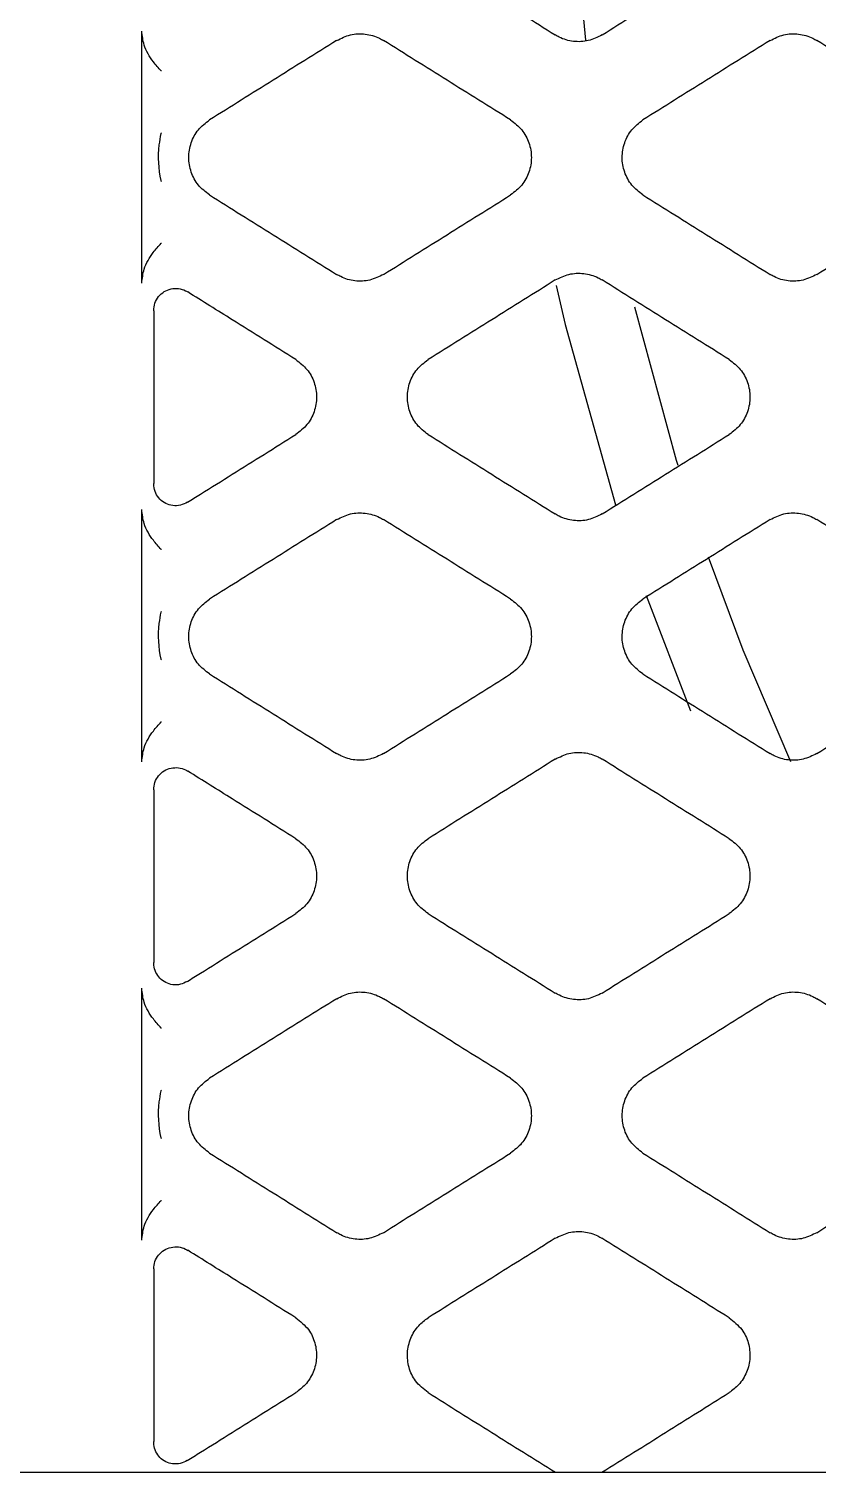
# Model space of a CAD drawing. Header units: millimetres. Extents: x 11355 to 11505, y 8083 to 8171.
# Drawn here: x 11359.537 to 11360.263, y 8087.77 to 8089.099 of the extents above; entities that cross this region are included whole.
import ezdxf

# ---------------------------------------------------------------- set-up
doc = ezdxf.new("R2010")
doc.units = ezdxf.units.MM
doc.layers.add('UPS', color=7, linetype='Continuous')

# ---------------------------------------------------------------- blocks, each defined once
blk = doc.blocks.new('UPS - 2.2kVA (APC SRT2200RMXLI-NC)')
at = {"linetype": 'Continuous'}
for p, q in [((2314.8417, 1374.5362), (2314.8417, 1374.7684)), ((2314.8527, 1374.5108), (2314.8527, 1374.3518)), ((2314.8417, 1374.0954), (2314.8417, 1374.3276)), ((2315.3066, 1374.2485), (2315.3475, 1374.1424)), ((2314.8527, 1374.0695), (2314.8527, 1373.9105)), ((2314.8417, 1373.6546), (2314.8417, 1373.8867)), ((2314.8527, 1373.6282), (2314.8527, 1373.4693)), ((2314.4138, 1373.4411), (2327.7323, 1373.4411))]:
    blk.add_line(p, q, dxfattribs=at)
at = {"linetype": 'Continuous', "flags": 128}
for points in [[(2315.251, 1374.7599), (2315.2361, 1374.918), (2315.2331, 1374.9854)], [(2315.2237, 1374.534), (2315.2321, 1374.498), (2315.2784, 1374.3319)], [(2315.3362, 1374.3681), (2315.3347, 1374.3728), (2315.2961, 1374.5142)], [(2315.4399, 1374.0952), (2315.3961, 1374.1981), (2315.364, 1374.2838)]]:
    blk.add_lwpolyline(points, dxfattribs=at)
at = {"linetype": 'Continuous'}
for points, knots in [([(2315.1056, 1374.8381), (2315.1154, 1374.832), (2315.1349, 1374.8198), (2315.174, 1374.7954), (2315.2033, 1374.7771), (2315.2228, 1374.7648)], [0, 0, 0, 0, 0.2500116, 0.5000231, 1, 1, 1, 1]), ([(2315.266, 1374.7648), (2315.2757, 1374.771), (2315.2953, 1374.7832), (2315.3343, 1374.8076), (2315.3636, 1374.8259), (2315.3832, 1374.8381)], [0, 0, 0, 0, 0.2500116, 0.5000231, 1, 1, 1, 1]), ([(2314.8598, 1374.7316), (2314.8597, 1374.7316), (2314.8584, 1374.733), (2314.8558, 1374.7358), (2314.8498, 1374.7432), (2314.8433, 1374.7538), (2314.8422, 1374.764), (2314.8417, 1374.7684)], [0, 0, 0, 0, 0.0046, 0.137698, 0.27031, 0.689096, 1, 1, 1, 1]), ([(2315.0213, 1374.7597), (2315.0116, 1374.7536), (2314.992, 1374.7414), (2314.953, 1374.717), (2314.9237, 1374.6987), (2314.9041, 1374.6865)], [0, 0, 0, 0, 0.250012, 0.500024, 1, 1, 1, 1]), ([(2315.0213, 1374.7597), (2315.0255, 1374.7617), (2315.0337, 1374.7658), (2315.0478, 1374.7663), (2315.0581, 1374.7634), (2315.0633, 1374.7604), (2315.0645, 1374.7597)], [0, 0, 0, 0, 0.30225, 0.604453, 0.906909, 1, 1, 1, 1]), ([(2315.1817, 1374.6865), (2315.1719, 1374.6926), (2315.1524, 1374.7048), (2315.1133, 1374.7292), (2315.084, 1374.7475), (2315.0645, 1374.7597)], [0, 0, 0, 0, 0.250012, 0.500024, 1, 1, 1, 1]), ([(2315.266, 1374.7648), (2315.2618, 1374.7628), (2315.2536, 1374.7587), (2315.2395, 1374.7582), (2315.2292, 1374.7611), (2315.224, 1374.7641), (2315.2228, 1374.7648)], [0, 0, 0, 0, 0.30226, 0.604473, 0.906935, 1, 1, 1, 1]), ([(2315.4208, 1374.7597), (2315.411, 1374.7536), (2315.3915, 1374.7414), (2315.3524, 1374.717), (2315.3231, 1374.6987), (2315.3036, 1374.6865)], [0, 0, 0, 0, 0.250012, 0.500024, 1, 1, 1, 1]), ([(2315.4208, 1374.7597), (2315.4249, 1374.7617), (2315.4332, 1374.7658), (2315.4472, 1374.7663), (2315.4576, 1374.7634), (2315.4627, 1374.7604), (2315.4639, 1374.7597)], [0, 0, 0, 0, 0.30225, 0.604453, 0.906909, 1, 1, 1, 1]), ([(2315.5811, 1374.6865), (2315.5714, 1374.6926), (2315.5518, 1374.7048), (2315.5128, 1374.7292), (2315.4835, 1374.7475), (2315.4639, 1374.7597)], [0, 0, 0, 0, 0.250012, 0.500024, 1, 1, 1, 1]), ([(2314.8598, 1374.6299), (2314.8597, 1374.6301), (2314.8572, 1374.6411), (2314.8564, 1374.6562), (2314.8589, 1374.6708), (2314.8597, 1374.6745), (2314.8598, 1374.6747)], [0, 0, 0, 0, 0.017457, 0.748306, 0.982544, 1, 1, 1, 1]), ([(2314.9041, 1374.6174), (2314.9005, 1374.6203), (2314.8932, 1374.6259), (2314.8866, 1374.6383), (2314.8842, 1374.652), (2314.8866, 1374.6657), (2314.8932, 1374.678), (2314.9005, 1374.6837), (2314.9041, 1374.6865)], [0, 0, 0, 0, 0.166771, 0.333527, 0.50062, 0.667102, 0.833551, 1, 1, 1, 1]), ([(2315.1817, 1374.6865), (2315.1853, 1374.6836), (2315.1926, 1374.678), (2315.1992, 1374.6656), (2315.2016, 1374.6519), (2315.1992, 1374.6382), (2315.1926, 1374.6259), (2315.1853, 1374.6203), (2315.1817, 1374.6174)], [0, 0, 0, 0, 0.166759, 0.333504, 0.500579, 0.667052, 0.833509, 1, 1, 1, 1]), ([(2315.3036, 1374.6174), (2315.3, 1374.6203), (2315.2927, 1374.6259), (2315.2861, 1374.6383), (2315.2837, 1374.652), (2315.2861, 1374.6657), (2315.2927, 1374.678), (2315.3, 1374.6837), (2315.3036, 1374.6865)], [0, 0, 0, 0, 0.166771, 0.333527, 0.50062, 0.667102, 0.833551, 1, 1, 1, 1]), ([(2314.9041, 1374.6174), (2314.9139, 1374.6113), (2314.9334, 1374.5991), (2314.9725, 1374.5747), (2315.0018, 1374.5564), (2315.0213, 1374.5442)], [0, 0, 0, 0, 0.250018, 0.500036, 1, 1, 1, 1]), ([(2315.0645, 1374.5442), (2315.0742, 1374.5503), (2315.0938, 1374.5625), (2315.1328, 1374.5869), (2315.1621, 1374.6052), (2315.1817, 1374.6174)], [0, 0, 0, 0, 0.250018, 0.500036, 1, 1, 1, 1]), ([(2315.3036, 1374.6174), (2315.3134, 1374.6113), (2315.3329, 1374.5991), (2315.372, 1374.5747), (2315.4013, 1374.5564), (2315.4208, 1374.5442)], [0, 0, 0, 0, 0.250018, 0.500036, 1, 1, 1, 1]), ([(2315.4639, 1374.5442), (2315.4737, 1374.5503), (2315.4932, 1374.5625), (2315.5323, 1374.5869), (2315.5616, 1374.6052), (2315.5811, 1374.6174)], [0, 0, 0, 0, 0.250018, 0.500036, 1, 1, 1, 1]), ([(2314.8417, 1374.5362), (2314.8422, 1374.5406), (2314.8433, 1374.5508), (2314.8498, 1374.5614), (2314.8558, 1374.5688), (2314.8584, 1374.5716), (2314.8597, 1374.573), (2314.8598, 1374.573)], [0, 0, 0, 0, 0.310976, 0.729636, 0.862274, 0.995399, 1, 1, 1, 1]), ([(2315.0645, 1374.5442), (2315.0604, 1374.5422), (2315.0521, 1374.5381), (2315.0381, 1374.5376), (2315.0277, 1374.5405), (2315.0226, 1374.5435), (2315.0213, 1374.5442)], [0, 0, 0, 0, 0.3021915, 0.6043381, 0.9067109, 1, 1, 1, 1]), ([(2315.2228, 1374.5391), (2315.227, 1374.5411), (2315.2352, 1374.5452), (2315.2492, 1374.5457), (2315.2596, 1374.5428), (2315.2647, 1374.5398), (2315.266, 1374.5391)], [0, 0, 0, 0, 0.302168, 0.604292, 0.906654, 1, 1, 1, 1]), ([(2315.4639, 1374.5442), (2315.4598, 1374.5422), (2315.4516, 1374.5381), (2315.4375, 1374.5376), (2315.4272, 1374.5405), (2315.422, 1374.5435), (2315.4208, 1374.5442)], [0, 0, 0, 0, 0.3021915, 0.6043381, 0.9067109, 1, 1, 1, 1]), ([(2314.8527, 1374.5108), (2314.8529, 1374.5131), (2314.8534, 1374.5178), (2314.8569, 1374.524), (2314.8622, 1374.5287), (2314.8686, 1374.5312), (2314.8755, 1374.5315), (2314.8807, 1374.53), (2314.8834, 1374.5285), (2314.8841, 1374.5281)], [0, 0, 0, 0, 0.160647, 0.321433, 0.478919, 0.633559, 0.788235, 0.94572, 1, 1, 1, 1]), ([(2314.9837, 1374.4658), (2314.9739, 1374.4719), (2314.9544, 1374.4841), (2314.9212, 1374.5049), (2314.8977, 1374.5195), (2314.884, 1374.5281)], [0, 0, 0, 0, 0.293941, 0.587882, 1, 1, 1, 1]), ([(2315.2228, 1374.5391), (2315.2131, 1374.5329), (2315.1935, 1374.5207), (2315.1545, 1374.4963), (2315.1252, 1374.478), (2315.1056, 1374.4658)], [0, 0, 0, 0, 0.250017, 0.500035, 1, 1, 1, 1]), ([(2315.3832, 1374.4658), (2315.3734, 1374.4719), (2315.3539, 1374.4841), (2315.3148, 1374.5085), (2315.2855, 1374.5268), (2315.266, 1374.5391)], [0, 0, 0, 0, 0.250017, 0.500035, 1, 1, 1, 1]), ([(2314.9837, 1374.4658), (2314.9873, 1374.463), (2314.9946, 1374.4574), (2315.0012, 1374.445), (2315.0036, 1374.4313), (2315.0012, 1374.4176), (2314.9946, 1374.4052), (2314.9873, 1374.3996), (2314.9837, 1374.3968)], [0, 0, 0, 0, 0.166779, 0.33354, 0.500644, 0.667187, 0.83372, 1, 1, 1, 1]), ([(2315.1056, 1374.3968), (2315.102, 1374.3996), (2315.0947, 1374.4052), (2315.0881, 1374.4177), (2315.0857, 1374.4313), (2315.0881, 1374.445), (2315.0947, 1374.4574), (2315.102, 1374.463), (2315.1056, 1374.4658)], [0, 0, 0, 0, 0.166798, 0.333579, 0.500711, 0.66727, 0.83379, 1, 1, 1, 1]), ([(2315.3832, 1374.4658), (2315.3868, 1374.463), (2315.3941, 1374.4574), (2315.4007, 1374.445), (2315.4031, 1374.4313), (2315.4007, 1374.4176), (2315.3941, 1374.4052), (2315.3868, 1374.3996), (2315.3832, 1374.3968)], [0, 0, 0, 0, 0.166779, 0.33354, 0.500644, 0.667187, 0.83372, 1, 1, 1, 1]), ([(2314.8838, 1374.3344), (2314.8878, 1374.3369), (2314.9016, 1374.3455), (2314.9349, 1374.3663), (2314.9642, 1374.3846), (2314.9837, 1374.3968)], [0, 0, 0, 0, 0.1200241, 0.4133882, 1, 1, 1, 1]), ([(2315.1056, 1374.3968), (2315.1154, 1374.3907), (2315.1349, 1374.3785), (2315.174, 1374.3541), (2315.2033, 1374.3358), (2315.2228, 1374.3236)], [0, 0, 0, 0, 0.250025, 0.50005, 1, 1, 1, 1]), ([(2315.266, 1374.3236), (2315.2757, 1374.3297), (2315.2953, 1374.3419), (2315.3343, 1374.3663), (2315.3636, 1374.3846), (2315.3832, 1374.3968)], [0, 0, 0, 0, 0.250025, 0.50005, 1, 1, 1, 1]), ([(2314.8838, 1374.3344), (2314.8817, 1374.3333), (2314.8775, 1374.3312), (2314.8703, 1374.3309), (2314.8636, 1374.3329), (2314.8581, 1374.337), (2314.8543, 1374.3427), (2314.8528, 1374.3479), (2314.8527, 1374.351), (2314.8527, 1374.3518)], [0, 0, 0, 0, 0.161781, 0.32378, 0.480642, 0.633245, 0.786055, 0.943175, 1, 1, 1, 1]), ([(2314.8598, 1374.2908), (2314.8597, 1374.2908), (2314.8584, 1374.2922), (2314.8558, 1374.295), (2314.8498, 1374.3024), (2314.8433, 1374.313), (2314.8422, 1374.3232), (2314.8417, 1374.3276)], [0, 0, 0, 0, 0.0046, 0.137632, 0.270177, 0.689024, 1, 1, 1, 1]), ([(2315.0213, 1374.3184), (2315.0116, 1374.3123), (2314.992, 1374.3001), (2314.953, 1374.2757), (2314.9237, 1374.2574), (2314.9041, 1374.2452)], [0, 0, 0, 0, 0.250023, 0.500046, 1, 1, 1, 1]), ([(2315.0213, 1374.3184), (2315.0255, 1374.3204), (2315.0337, 1374.3245), (2315.0477, 1374.325), (2315.0581, 1374.3221), (2315.0633, 1374.3191), (2315.0645, 1374.3184)], [0, 0, 0, 0, 0.302018, 0.603993, 0.906199, 1, 1, 1, 1]), ([(2315.1817, 1374.2452), (2315.1719, 1374.2513), (2315.1524, 1374.2635), (2315.1133, 1374.2879), (2315.084, 1374.3062), (2315.0645, 1374.3184)], [0, 0, 0, 0, 0.250023, 0.500046, 1, 1, 1, 1]), ([(2315.266, 1374.3236), (2315.2618, 1374.3215), (2315.2536, 1374.3174), (2315.2396, 1374.3169), (2315.2292, 1374.3198), (2315.2241, 1374.3229), (2315.2228, 1374.3236)], [0, 0, 0, 0, 0.302062, 0.604081, 0.906304, 1, 1, 1, 1]), ([(2315.4208, 1374.3184), (2315.411, 1374.3123), (2315.3915, 1374.3001), (2315.3524, 1374.2757), (2315.3231, 1374.2574), (2315.3036, 1374.2452)], [0, 0, 0, 0, 0.250023, 0.500046, 1, 1, 1, 1]), ([(2315.4208, 1374.3184), (2315.4249, 1374.3204), (2315.4332, 1374.3245), (2315.4472, 1374.325), (2315.4575, 1374.3221), (2315.4627, 1374.3191), (2315.4639, 1374.3184)], [0, 0, 0, 0, 0.302018, 0.603993, 0.906199, 1, 1, 1, 1]), ([(2315.5811, 1374.2452), (2315.5714, 1374.2513), (2315.5518, 1374.2635), (2315.5128, 1374.2879), (2315.4835, 1374.3062), (2315.4639, 1374.3184)], [0, 0, 0, 0, 0.250023, 0.500046, 1, 1, 1, 1]), ([(2314.9041, 1374.1762), (2314.9005, 1374.179), (2314.8932, 1374.1846), (2314.8866, 1374.197), (2314.8842, 1374.2107), (2314.8866, 1374.2244), (2314.8933, 1374.2368), (2314.9005, 1374.2424), (2314.9041, 1374.2452)], [0, 0, 0, 0, 0.166811, 0.333603, 0.50079, 0.667462, 0.83409, 1, 1, 1, 1]), ([(2315.1817, 1374.2452), (2315.1853, 1374.2423), (2315.1926, 1374.2367), (2315.1992, 1374.2243), (2315.2016, 1374.2106), (2315.1992, 1374.1969), (2315.1926, 1374.1846), (2315.1853, 1374.179), (2315.1817, 1374.1762)], [0, 0, 0, 0, 0.166784, 0.333548, 0.500696, 0.667346, 0.833994, 1, 1, 1, 1]), ([(2315.3036, 1374.1762), (2315.3, 1374.179), (2315.2927, 1374.1846), (2315.2861, 1374.197), (2315.2837, 1374.2107), (2315.2861, 1374.2244), (2315.2927, 1374.2368), (2315.3, 1374.2424), (2315.3036, 1374.2452)], [0, 0, 0, 0, 0.166811, 0.333603, 0.50079, 0.667462, 0.83409, 1, 1, 1, 1]), ([(2314.8598, 1374.1891), (2314.8597, 1374.1893), (2314.8572, 1374.2003), (2314.8564, 1374.2154), (2314.8589, 1374.23), (2314.8597, 1374.2336), (2314.8598, 1374.2339)], [0, 0, 0, 0, 0.017468, 0.749214, 0.982534, 1, 1, 1, 1]), ([(2314.9041, 1374.1762), (2314.9139, 1374.1701), (2314.9335, 1374.1579), (2314.9725, 1374.1334), (2315.0018, 1374.1151), (2315.0213, 1374.1029)], [0, 0, 0, 0, 0.250032, 0.500063, 1, 1, 1, 1]), ([(2315.0645, 1374.1029), (2315.0742, 1374.109), (2315.0938, 1374.1212), (2315.1328, 1374.1456), (2315.1621, 1374.164), (2315.1817, 1374.1762)], [0, 0, 0, 0, 0.2500317, 0.5000634, 1, 1, 1, 1]), ([(2315.3036, 1374.1762), (2315.3134, 1374.1701), (2315.3329, 1374.1579), (2315.372, 1374.1334), (2315.4013, 1374.1151), (2315.4208, 1374.1029)], [0, 0, 0, 0, 0.250032, 0.500063, 1, 1, 1, 1]), ([(2315.4639, 1374.1029), (2315.4737, 1374.109), (2315.4932, 1374.1212), (2315.5323, 1374.1456), (2315.5616, 1374.164), (2315.5811, 1374.1762)], [0, 0, 0, 0, 0.250032, 0.500063, 1, 1, 1, 1]), ([(2314.8417, 1374.0954), (2314.8422, 1374.0998), (2314.8433, 1374.11), (2314.8498, 1374.1206), (2314.8558, 1374.128), (2314.8584, 1374.1307), (2314.8597, 1374.1321), (2314.8598, 1374.1322)], [0, 0, 0, 0, 0.311078, 0.729816, 0.862365, 0.9954, 1, 1, 1, 1]), ([(2315.0645, 1374.1029), (2315.0604, 1374.1009), (2315.0521, 1374.0968), (2315.0381, 1374.0963), (2315.0278, 1374.0992), (2315.0226, 1374.1022), (2315.0213, 1374.1029)], [0, 0, 0, 0, 0.301855, 0.603671, 0.905682, 1, 1, 1, 1]), ([(2315.2228, 1374.0978), (2315.227, 1374.0998), (2315.2352, 1374.1039), (2315.2492, 1374.1044), (2315.2596, 1374.1015), (2315.2647, 1374.0985), (2315.266, 1374.0978)], [0, 0, 0, 0, 0.301781, 0.603523, 0.905512, 1, 1, 1, 1]), ([(2315.4639, 1374.1029), (2315.4598, 1374.1009), (2315.4516, 1374.0968), (2315.4376, 1374.0963), (2315.4272, 1374.0992), (2315.422, 1374.1022), (2315.4208, 1374.1029)], [0, 0, 0, 0, 0.301855, 0.603671, 0.905682, 1, 1, 1, 1]), ([(2314.8527, 1374.0695), (2314.8529, 1374.0718), (2314.8534, 1374.0765), (2314.8569, 1374.0826), (2314.8621, 1374.0873), (2314.8686, 1374.0898), (2314.8755, 1374.0902), (2314.8808, 1374.0887), (2314.8835, 1374.0871), (2314.8842, 1374.0867)], [0, 0, 0, 0, 0.159411, 0.318932, 0.475874, 0.63086, 0.786337, 0.9445, 1, 1, 1, 1]), ([(2315.2228, 1374.0978), (2315.2131, 1374.0916), (2315.1935, 1374.0794), (2315.1545, 1374.055), (2315.1252, 1374.0367), (2315.1056, 1374.0245)], [0, 0, 0, 0, 0.250029, 0.500058, 1, 1, 1, 1]), ([(2315.3832, 1374.0245), (2315.3734, 1374.0306), (2315.3539, 1374.0428), (2315.3148, 1374.0672), (2315.2855, 1374.0855), (2315.266, 1374.0978)], [0, 0, 0, 0, 0.250029, 0.500058, 1, 1, 1, 1]), ([(2314.9837, 1374.0245), (2314.9739, 1374.0306), (2314.9544, 1374.0428), (2314.9212, 1374.0636), (2314.8978, 1374.0782), (2314.8841, 1374.0867)], [0, 0, 0, 0, 0.294265, 0.588529, 1, 1, 1, 1]), ([(2314.9837, 1374.0245), (2314.9873, 1374.0217), (2314.9946, 1374.0161), (2315.0012, 1374.0037), (2315.0036, 1373.99), (2315.0012, 1373.9763), (2314.9946, 1373.9639), (2314.9873, 1373.9583), (2314.9837, 1373.9555)], [0, 0, 0, 0, 0.166752, 0.333481, 0.500689, 0.667481, 0.834281, 1, 1, 1, 1]), ([(2315.1056, 1373.9555), (2315.102, 1373.9583), (2315.0947, 1373.964), (2315.0881, 1373.9764), (2315.0857, 1373.9901), (2315.0881, 1374.0038), (2315.0947, 1374.0161), (2315.102, 1374.0217), (2315.1056, 1374.0245)], [0, 0, 0, 0, 0.166786, 0.333549, 0.500809, 0.667629, 0.834405, 1, 1, 1, 1]), ([(2315.3832, 1374.0245), (2315.3868, 1374.0217), (2315.3941, 1374.0161), (2315.4007, 1374.0037), (2315.4031, 1373.99), (2315.4007, 1373.9763), (2315.394, 1373.9639), (2315.3868, 1373.9583), (2315.3832, 1373.9555)], [0, 0, 0, 0, 0.166752, 0.333481, 0.500689, 0.667481, 0.834281, 1, 1, 1, 1]), ([(2314.8837, 1373.893), (2314.8877, 1373.8956), (2314.9015, 1373.9042), (2314.9349, 1373.925), (2314.9642, 1373.9433), (2314.9837, 1373.9555)], [0, 0, 0, 0, 0.120815, 0.413937, 1, 1, 1, 1]), ([(2315.1056, 1373.9555), (2315.1154, 1373.9494), (2315.1349, 1373.9372), (2315.174, 1373.9128), (2315.2033, 1373.8945), (2315.2228, 1373.8823)], [0, 0, 0, 0, 0.250039, 0.500078, 1, 1, 1, 1]), ([(2315.266, 1373.8823), (2315.2757, 1373.8884), (2315.2953, 1373.9006), (2315.3343, 1373.925), (2315.3636, 1373.9433), (2315.3832, 1373.9555)], [0, 0, 0, 0, 0.250039, 0.500078, 1, 1, 1, 1]), ([(2314.8837, 1373.8931), (2314.8816, 1373.892), (2314.8774, 1373.8899), (2314.8703, 1373.8896), (2314.8636, 1373.8916), (2314.8582, 1373.8957), (2314.8544, 1373.9013), (2314.8528, 1373.9065), (2314.8527, 1373.9097), (2314.8527, 1373.9105)], [0, 0, 0, 0, 0.161304, 0.322857, 0.478617, 0.629941, 0.782065, 0.939576, 1, 1, 1, 1]), ([(2314.8598, 1373.8499), (2314.8597, 1373.85), (2314.8584, 1373.8514), (2314.8558, 1373.8541), (2314.8498, 1373.8615), (2314.8433, 1373.8721), (2314.8422, 1373.8823), (2314.8417, 1373.8867)], [0, 0, 0, 0, 0.004599, 0.137501, 0.269917, 0.688882, 1, 1, 1, 1]), ([(2315.0214, 1373.8771), (2315.0116, 1373.871), (2314.992, 1373.8588), (2314.953, 1373.8344), (2314.9237, 1373.8161), (2314.9042, 1373.8038)], [0, 0, 0, 0, 0.250035, 0.50007, 1, 1, 1, 1]), ([(2315.0214, 1373.8771), (2315.0255, 1373.8791), (2315.0337, 1373.8832), (2315.0477, 1373.8837), (2315.058, 1373.8808), (2315.0632, 1373.8778), (2315.0645, 1373.8771)], [0, 0, 0, 0, 0.301444, 0.602853, 0.904565, 1, 1, 1, 1]), ([(2315.1817, 1373.8038), (2315.1719, 1373.81), (2315.1524, 1373.8222), (2315.1133, 1373.8466), (2315.084, 1373.8649), (2315.0645, 1373.8771)], [0, 0, 0, 0, 0.250035, 0.50007, 1, 1, 1, 1]), ([(2315.266, 1373.8823), (2315.2618, 1373.8802), (2315.2536, 1373.8762), (2315.2396, 1373.8757), (2315.2293, 1373.8786), (2315.2241, 1373.8816), (2315.2228, 1373.8823)], [0, 0, 0, 0, 0.301554, 0.603073, 0.904812, 1, 1, 1, 1]), ([(2315.4208, 1373.8771), (2315.4111, 1373.871), (2315.3915, 1373.8588), (2315.3524, 1373.8344), (2315.3232, 1373.8161), (2315.3036, 1373.8038)], [0, 0, 0, 0, 0.250035, 0.50007, 1, 1, 1, 1]), ([(2315.4208, 1373.8771), (2315.4249, 1373.8791), (2315.4332, 1373.8832), (2315.4472, 1373.8837), (2315.4575, 1373.8808), (2315.4627, 1373.8778), (2315.4639, 1373.8771)], [0, 0, 0, 0, 0.301444, 0.602853, 0.904565, 1, 1, 1, 1]), ([(2315.5811, 1373.8038), (2315.5714, 1373.81), (2315.5518, 1373.8222), (2315.5128, 1373.8466), (2315.4835, 1373.8649), (2315.4639, 1373.8771)], [0, 0, 0, 0, 0.250035, 0.50007, 1, 1, 1, 1]), ([(2314.9042, 1373.7349), (2314.9005, 1373.7377), (2314.8932, 1373.7433), (2314.8866, 1373.7557), (2314.8842, 1373.7694), (2314.8867, 1373.7831), (2314.8933, 1373.7955), (2314.9005, 1373.8011), (2314.9042, 1373.8038)], [0, 0, 0, 0, 0.1667, 0.333372, 0.500719, 0.667725, 0.834686, 1, 1, 1, 1]), ([(2315.1817, 1373.8038), (2315.1853, 1373.801), (2315.1926, 1373.7954), (2315.1992, 1373.783), (2315.2016, 1373.7693), (2315.1992, 1373.7556), (2315.1925, 1373.7433), (2315.1853, 1373.7377), (2315.1817, 1373.7349)], [0, 0, 0, 0, 0.166659, 0.333291, 0.500575, 0.667547, 0.834537, 1, 1, 1, 1]), ([(2315.3036, 1373.7349), (2315.3, 1373.7377), (2315.2927, 1373.7433), (2315.2861, 1373.7557), (2315.2837, 1373.7694), (2315.2861, 1373.7831), (2315.2927, 1373.7955), (2315.3, 1373.8011), (2315.3036, 1373.8038)], [0, 0, 0, 0, 0.1667, 0.333372, 0.500719, 0.667725, 0.834686, 1, 1, 1, 1]), ([(2314.8598, 1373.7483), (2314.8597, 1373.7485), (2314.8572, 1373.7595), (2314.8564, 1373.7746), (2314.8589, 1373.7891), (2314.8597, 1373.7928), (2314.8598, 1373.793)], [0, 0, 0, 0, 0.017487, 0.750821, 0.982516, 1, 1, 1, 1]), ([(2314.9042, 1373.7349), (2314.9139, 1373.7288), (2314.9335, 1373.7166), (2314.9725, 1373.6922), (2315.0018, 1373.6739), (2315.0214, 1373.6616)], [0, 0, 0, 0, 0.250046, 0.500092, 1, 1, 1, 1]), ([(2315.0645, 1373.6616), (2315.0742, 1373.6678), (2315.0938, 1373.68), (2315.1328, 1373.7044), (2315.1621, 1373.7227), (2315.1817, 1373.7349)], [0, 0, 0, 0, 0.250046, 0.500092, 1, 1, 1, 1]), ([(2315.3036, 1373.7349), (2315.3134, 1373.7288), (2315.3329, 1373.7166), (2315.372, 1373.6922), (2315.4013, 1373.6739), (2315.4208, 1373.6616)], [0, 0, 0, 0, 0.250046, 0.500092, 1, 1, 1, 1]), ([(2315.4639, 1373.6616), (2315.4737, 1373.6678), (2315.4932, 1373.68), (2315.5323, 1373.7044), (2315.5616, 1373.7227), (2315.5811, 1373.7349)], [0, 0, 0, 0, 0.250046, 0.500092, 1, 1, 1, 1]), ([(2314.8417, 1373.6546), (2314.8422, 1373.659), (2314.8433, 1373.6692), (2314.8498, 1373.6798), (2314.8558, 1373.6871), (2314.8584, 1373.6899), (2314.8597, 1373.6913), (2314.8598, 1373.6913)], [0, 0, 0, 0, 0.311251, 0.730123, 0.862519, 0.9954, 1, 1, 1, 1]), ([(2315.0645, 1373.6616), (2315.0604, 1373.6596), (2315.0521, 1373.6555), (2315.0382, 1373.655), (2315.0278, 1373.6579), (2315.0226, 1373.6609), (2315.0214, 1373.6616)], [0, 0, 0, 0, 0.301151, 0.602272, 0.903677, 1, 1, 1, 1]), ([(2315.2228, 1373.6564), (2315.2131, 1373.6503), (2315.1935, 1373.6381), (2315.1545, 1373.6137), (2315.1252, 1373.5954), (2315.1056, 1373.5832)], [0, 0, 0, 0, 0.2500409, 0.5000817, 1, 1, 1, 1]), ([(2315.2228, 1373.6564), (2315.227, 1373.6585), (2315.2352, 1373.6626), (2315.2491, 1373.6631), (2315.2595, 1373.6602), (2315.2647, 1373.6572), (2315.2659, 1373.6564)], [0, 0, 0, 0, 0.301008, 0.601985, 0.903357, 1, 1, 1, 1]), ([(2315.3831, 1373.5832), (2315.3734, 1373.5893), (2315.3538, 1373.6015), (2315.3148, 1373.6259), (2315.2855, 1373.6442), (2315.2659, 1373.6564)], [0, 0, 0, 0, 0.250041, 0.500082, 1, 1, 1, 1]), ([(2315.4639, 1373.6616), (2315.4598, 1373.6596), (2315.4516, 1373.6555), (2315.4376, 1373.655), (2315.4273, 1373.6579), (2315.4221, 1373.6609), (2315.4208, 1373.6616)], [0, 0, 0, 0, 0.301151, 0.602272, 0.903677, 1, 1, 1, 1]), ([(2314.8527, 1373.6282), (2314.8529, 1373.6305), (2314.8534, 1373.6351), (2314.8569, 1373.6412), (2314.8621, 1373.6458), (2314.8686, 1373.6484), (2314.8755, 1373.6488), (2314.8808, 1373.6473), (2314.8836, 1373.6457), (2314.8843, 1373.6453)], [0, 0, 0, 0, 0.158343, 0.316772, 0.473265, 0.628585, 0.784766, 0.943469, 1, 1, 1, 1]), ([(2314.9837, 1373.5832), (2314.9739, 1373.5893), (2314.9544, 1373.6015), (2314.9212, 1373.6222), (2314.8978, 1373.6368), (2314.8842, 1373.6454)], [0, 0, 0, 0, 0.294603, 0.589205, 1, 1, 1, 1]), ([(2314.9837, 1373.5832), (2314.9879, 1373.5798), (2314.9957, 1373.5736), (2315.0019, 1373.5602), (2315.0035, 1373.5464), (2315.0003, 1373.5328), (2314.9934, 1373.5215), (2314.9867, 1373.5165), (2314.9837, 1373.5143)], [0, 0, 0, 0, 0.194124, 0.360612, 0.527843, 0.695274, 0.862576, 1, 1, 1, 1]), ([(2315.1057, 1373.5143), (2315.1014, 1373.5176), (2315.0936, 1373.5238), (2315.0874, 1373.5373), (2315.0858, 1373.5511), (2315.089, 1373.5646), (2315.0959, 1373.5759), (2315.1026, 1373.5809), (2315.1056, 1373.5832)], [0, 0, 0, 0, 0.194122, 0.360655, 0.527955, 0.695413, 0.862673, 1, 1, 1, 1]), ([(2315.3831, 1373.5832), (2315.3873, 1373.5798), (2315.3952, 1373.5736), (2315.4014, 1373.5602), (2315.403, 1373.5464), (2315.3998, 1373.5328), (2315.3929, 1373.5215), (2315.3862, 1373.5165), (2315.3831, 1373.5143)], [0, 0, 0, 0, 0.194124, 0.360612, 0.527843, 0.695274, 0.862576, 1, 1, 1, 1]), ([(2314.8836, 1373.4517), (2314.8877, 1373.4543), (2314.9015, 1373.4629), (2314.9348, 1373.4837), (2314.9641, 1373.5021), (2314.9837, 1373.5143)], [0, 0, 0, 0, 0.1215672, 0.4144617, 1, 1, 1, 1]), ([(2315.1057, 1373.5143), (2315.1154, 1373.5082), (2315.135, 1373.4959), (2315.174, 1373.4715), (2315.2033, 1373.4532), (2315.2229, 1373.441)], [0, 0, 0, 0, 0.250054, 0.500107, 1, 1, 1, 1]), ([(2315.2659, 1373.441), (2315.2757, 1373.4471), (2315.2952, 1373.4593), (2315.3343, 1373.4837), (2315.3636, 1373.5021), (2315.3831, 1373.5143)], [0, 0, 0, 0, 0.250054, 0.500107, 1, 1, 1, 1]), ([(2314.8836, 1373.4517), (2314.8815, 1373.4507), (2314.8773, 1373.4486), (2314.8702, 1373.4483), (2314.8636, 1373.4503), (2314.8582, 1373.4543), (2314.8544, 1373.4598), (2314.8528, 1373.4651), (2314.8527, 1373.4683), (2314.8527, 1373.4693)], [0, 0, 0, 0, 0.160678, 0.321639, 0.476145, 0.626072, 0.777455, 0.935379, 1, 1, 1, 1])]:
    blk.add_open_spline(points, degree=3, knots=knots, dxfattribs=at)

msp = doc.modelspace()

# ---------------------------------------------------------------- block references
at = {"layer": 'UPS'}
msp.add_blockref('UPS - 2.2kVA (APC SRT2200RMXLI-NC)', (9044.799, 6714.3289), dxfattribs=at)

doc.saveas('drawing.dxf')
